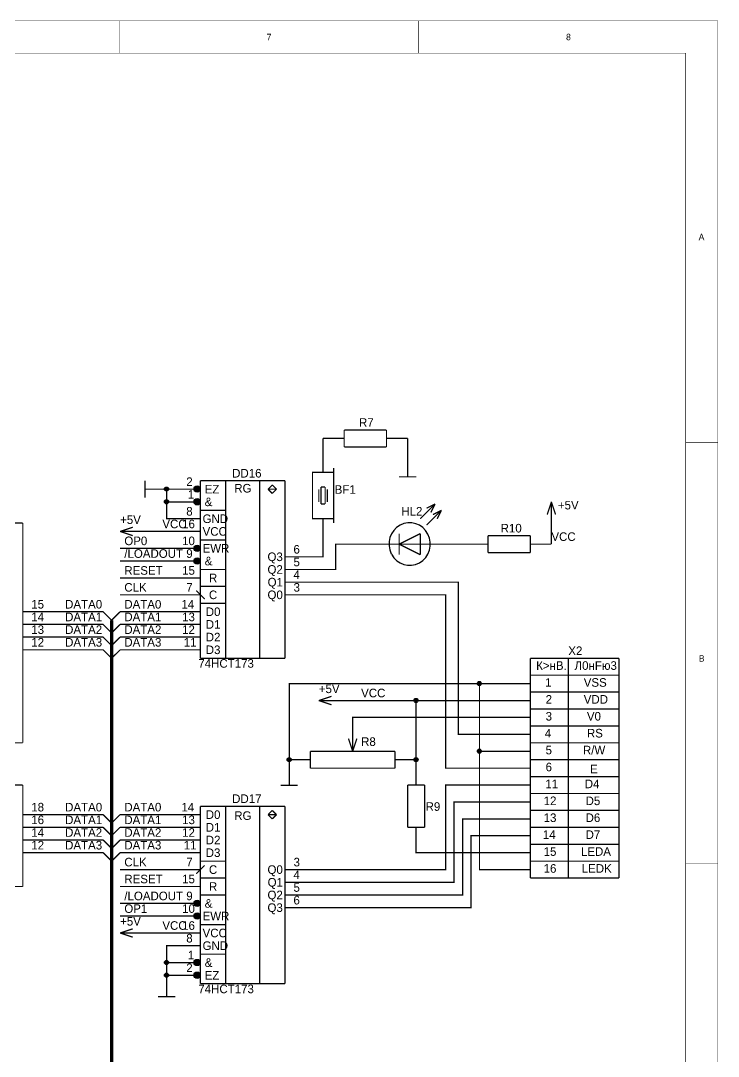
# Model space of a CAD drawing. Header units: millimetres. Extents: x 0 to 566, y 0 to 399.
# Drawn here: x 401.5 to 566.5, y 153.8 to 398.8 of the extents above; entities that cross this region are included whole.
import ezdxf

# ---------------------------------------------------------------- set-up
doc = ezdxf.new("R2010")
doc.units = ezdxf.units.MM
doc.layers.add('Sheet', color=255, linetype='Continuous')

msp = doc.modelspace()

# ---------------------------------------------------------------- linework, layer by layer
at = {"layer": 'Sheet'}
for points, const_width in [([(0, 398.78), (566.38, 398.78), (566.38, 0.04), (0, 0.04), (0, 398.78)], 0.0991), ([(424.81, 391.16), (424.81, 398.78)], 0.0991), ([(495.62, 391.16), (495.62, 398.78)], 0.0991), ([(7.62, 391.16), (558.76, 391.16), (558.76, 7.66), (7.62, 7.66), (7.62, 391.16)], 0.0991), ([(478, 302), (478, 298)], 0.3), ([(478, 302), (488, 302)], 0.3), ([(488, 302), (488, 298)], 0.3), ([(478, 300), (473, 300)], 0.3), ([(473, 297), (473, 300)], 0.3), ([(488, 300), (493, 300)], 0.3), ([(493, 296), (493, 300)], 0.3), ([(558.8, 299.08), (566.42, 299.08)], 0.0991), ([(473, 292), (473, 297)], 0.3), ([(488, 298), (478, 298)], 0.3), ([(493, 296), (493, 290.92)], 0.3), ([(470.5, 292), (475.5, 292), (475.5, 281), (470.5, 281), (470.5, 292)], 0.3), ([(475.5, 292), (475.5, 293)], 0.3), ([(430.92, 290.03), (430.92, 285.97)], 0.3), ([(444, 248), (444, 290)], 0.3), ([(444, 290), (464, 290)], 0.3), ([(450, 248), (450, 290)], 0.3), ([(458, 290), (458, 248)], 0.3), ([(461, 289), (460, 288), (460, 288)], 0.3), ([(461, 289), (462, 288), (462, 288)], 0.3), ([(464, 290), (464, 248)], 0.3), ([(490.97, 290.92), (495.03, 290.92)], 0.3), ([(436, 288), (430.92, 288)], 0.3), ([(439, 288), (436, 288)], 0.3), ([(436, 288), (436, 281), (439, 281)], 0.3), ([(444, 288), (439, 288)], 0.3), ([(460, 288), (461, 287), (461, 287)], 0.3), ([(460, 288), (462, 288)], 0.3), ([(462, 288), (461, 287), (461, 287)], 0.3), ([(472, 285), (472, 288)], 0.3), ([(472.5, 284.5), (472.5, 288.5)], 0.3), ([(472.5, 288.5), (473.5, 288.5)], 0.3), ([(473.5, 284.5), (473.5, 288.5)], 0.3), ([(474, 288), (474, 285)], 0.3), ([(439, 285), (436, 285)], 0.3), ([(444, 285), (439, 285)], 0.3), ([(472.5, 284.5), (473.5, 284.5)], 0.3), ([(496, 281), (499.5, 284.5)], 0.3), ([(497.5, 283.5), (499.5, 284.5)], 0.3), ([(499.5, 284.5), (498.5, 282.5)], 0.3), ([(526, 282), (527, 285)], 0.3), ([(528, 282), (527, 285)], 0.3), ([(527, 275), (527, 285)], 0.3), ([(444, 283), (450, 283)], 0.3), ([(497.5, 279.5), (501, 283)], 0.3), ([(499, 282), (501, 283)], 0.3), ([(501, 283), (500, 281)], 0.3), ([(382, 280), (402, 280)], 0.3), ([(402, 280), (402, 228)], 0.3), ([(444, 281), (439, 281)], 0.3), ([(473, 281), (473, 276)], 0.3), ([(475.5, 281), (475.5, 280)], 0.3), ([(428, 279), (425, 278)], 0.3), ([(428, 277), (425, 278)], 0.3), ([(435, 278), (425, 278)], 0.3), ([(435, 278), (439, 278)], 0.3), ([(444, 278), (439, 278)], 0.3), ([(491, 277.5), (491, 272.5)], 0.3), ([(496, 277.5), (491, 275)], 0.3), ([(496, 277.5), (496, 272.5)], 0.3), ([(512, 277), (512, 273)], 0.3), ([(512, 277), (522, 277)], 0.3), ([(522, 277), (522, 273)], 0.3), ([(444, 276), (450, 276)], 0.3), ([(469, 272), (473, 272), (473, 276)], 0.3), ([(469, 269), (476, 269), (476, 275), (486, 275)], 0.3), ([(491, 275), (486, 275)], 0.3), ([(496, 272.5), (491, 275)], 0.3), ([(496, 275), (491, 275)], 0.3), ([(496, 275), (501, 275)], 0.3), ([(507, 275), (501, 275)], 0.3), ([(512, 275), (507, 275)], 0.3), ([(522, 275), (527, 275)], 0.3), ([(439, 274), (425, 274)], 0.3), ([(444, 274), (439, 274)], 0.3), ([(464, 272), (469, 272)], 0.3), ([(522, 273), (512, 273)], 0.3), ([(439, 271), (425, 271)], 0.3), ([(444, 271), (439, 271)], 0.3), ([(439, 267), (425, 267)], 0.3), ([(444, 267), (439, 267)], 0.3), ([(444, 269), (450, 269)], 0.3), ([(464, 269), (469, 269)], 0.3), ([(444, 265), (450, 265)], 0.3), ([(464, 266), (469, 266)], 0.3), ([(469, 266), (505, 266), (505, 230), (512, 230)], 0.3), ([(439, 263), (425, 263)], 0.3), ([(444, 263), (439, 263)], 0.3), ([(445, 262), (444.82, 262.18), (444.65, 262.35), (444.49, 262.51), (444.34, 262.66), (444.2, 262.8), (444.07, 262.93), (443.95, 263.05), (443.84, 263.16), (443.74, 263.26), (443.65, 263.35), (443.57, 263.43), (443.49, 263.51), (443.42, 263.58), (443.36, 263.64), (443.3, 263.7), (443.25, 263.75), (443.21, 263.79), (443.17, 263.83), (443.13, 263.87), (443.11, 263.89), (443.08, 263.92), (443.06, 263.94), (443.04, 263.96), (443.03, 263.97), (443.02, 263.98), (443.01, 263.99), (443.01, 263.99), (443, 264), (443, 264), (443, 264), (443, 264), (443, 264)], 0.3), ([(464, 263), (469, 263)], 0.3), ([(469, 263), (502, 263), (502, 222), (512, 222)], 0.3), ([(444, 261), (450, 261)], 0.3), ([(359, 165), (359, 181), (357, 183), (243, 183), (241, 181), (241, 99), (243, 97), (421, 97), (423, 99), (423, 257)], 0.749), ([(402, 259), (407, 259)], 0.3), ([(407, 259), (421, 259)], 0.3), ([(423, 257), (421, 259)], 0.3), ([(423, 257), (425, 259)], 0.3), ([(439, 259), (425, 259)], 0.3), ([(444, 259), (439, 259)], 0.3), ([(402, 256), (407, 256)], 0.3), ([(407, 256), (421, 256)], 0.3), ([(423, 254), (421, 256)], 0.3), ([(423, 254), (425, 256)], 0.3), ([(439, 256), (425, 256)], 0.3), ([(444, 256), (439, 256)], 0.3), ([(402, 253), (407, 253)], 0.3), ([(407, 253), (421, 253)], 0.3), ([(423, 251), (421, 253)], 0.3), ([(423, 251), (425, 253)], 0.3), ([(439, 253), (425, 253)], 0.3), ([(444, 253), (439, 253)], 0.3), ([(402, 250), (407, 250)], 0.3), ([(407, 250), (421, 250)], 0.3), ([(423, 248), (421, 250)], 0.3), ([(423, 248), (425, 250)], 0.3), ([(439, 250), (425, 250)], 0.3), ([(444, 250), (439, 250)], 0.3), ([(444, 248), (464, 248)], 0.3), ([(522, 248), (522, 196)], 0.3), ([(522, 248), (543, 248)], 0.3), ([(531, 248), (531, 196)], 0.3), ([(543, 248), (543, 196)], 0.3), ([(522, 244), (543, 244)], 0.3), ([(512, 242), (465, 242), (465, 223)], 0.3), ([(510, 226), (510, 226), (510, 242)], 0.3), ([(522, 242), (512, 242)], 0.3), ([(522, 240), (543, 240)], 0.3), ([(475, 239), (472, 238)], 0.3), ([(475, 237), (472, 238)], 0.3), ([(482, 238), (472, 238)], 0.3), ([(482, 238), (512, 238), (512, 238)], 0.3), ([(495, 224), (495, 238)], 0.3), ([(522, 238), (512, 238)], 0.3), ([(522, 236), (543, 236)], 0.3), ([(512, 234), (480, 234), (480, 231)], 0.3), ([(522, 234), (512, 234)], 0.3), ([(480, 226), (480, 231)], 0.3), ([(522, 232), (543, 232)], 0.3), ([(382, 228), (402, 228)], 0.3), ([(479, 229), (480, 226)], 0.3), ([(481, 229), (480, 226)], 0.3), ([(522, 230), (512, 230)], 0.3), ([(522, 228), (543, 228)], 0.3), ([(470, 222), (470, 226)], 0.3), ([(470, 226), (490, 226)], 0.3), ([(490, 222), (490, 226)], 0.3), ([(512, 198), (510, 198), (510, 226)], 0.3), ([(512, 226), (510, 226)], 0.3), ([(522, 226), (512, 226)], 0.3), ([(470, 224), (465, 224)], 0.3), ([(465, 223), (465, 217.92)], 0.3), ([(490, 224), (495, 224)], 0.3), ([(495, 224), (495, 223)], 0.3), ([(495, 218), (495, 223)], 0.3), ([(522, 224), (543, 224)], 0.3), ([(490, 222), (470, 222)], 0.3), ([(522, 222), (512, 222)], 0.3), ([(382, 218), (402, 218)], 0.3), ([(402, 218), (402, 194)], 0.3), ([(462.97, 217.92), (467.03, 217.92)], 0.3), ([(469, 198), (502, 198), (502, 218), (512, 218)], 0.3), ([(493, 218), (497, 218)], 0.3), ([(493, 208), (493, 218)], 0.3), ([(497, 218), (497, 208)], 0.3), ([(522, 218), (512, 218)], 0.3), ([(522, 220), (543, 220)], 0.3), ([(522, 216), (543, 216)], 0.3), ([(444, 213), (444, 171)], 0.3), ([(444, 213), (464, 213)], 0.3), ([(450, 213), (450, 171)], 0.3), ([(458, 213), (458, 171)], 0.3), ([(464, 213), (464, 171)], 0.3), ([(469, 195), (504, 195), (504, 214), (512, 214)], 0.3), ([(522, 214), (512, 214)], 0.3), ([(402, 211), (407, 211)], 0.3), ([(407, 211), (421, 211)], 0.3), ([(423, 209), (421, 211)], 0.3), ([(423, 209), (425, 211)], 0.3), ([(439, 211), (425, 211)], 0.3), ([(444, 211), (439, 211)], 0.3), ([(461, 212), (460, 211), (460, 211)], 0.3), ([(460, 211), (461, 210), (461, 210)], 0.3), ([(460, 211), (462, 211)], 0.3), ([(461, 212), (462, 211), (462, 211)], 0.3), ([(462, 211), (461, 210), (461, 210)], 0.3), ([(522, 212), (543, 212)], 0.3), ([(469, 192), (506, 192), (506, 210), (512, 210)], 0.3), ([(522, 210), (512, 210)], 0.3), ([(402, 208), (407, 208)], 0.3), ([(407, 208), (421, 208)], 0.3), ([(423, 206), (421, 208)], 0.3), ([(423, 206), (425, 208)], 0.3), ([(439, 208), (425, 208)], 0.3), ([(444, 208), (439, 208)], 0.3), ([(469, 189), (508, 189), (508, 206), (512, 206)], 0.3), ([(493, 208), (497, 208)], 0.3), ([(495, 208), (495, 203)], 0.3), ([(522, 206), (512, 206)], 0.3), ([(522, 208), (543, 208)], 0.3), ([(402, 205), (407, 205)], 0.3), ([(407, 205), (421, 205)], 0.3), ([(423, 203), (421, 205)], 0.3), ([(423, 203), (425, 205)], 0.3), ([(439, 205), (425, 205)], 0.3), ([(444, 205), (439, 205)], 0.3), ([(522, 204), (543, 204)], 0.3), ([(402, 202), (407, 202)], 0.3), ([(407, 202), (421, 202)], 0.3), ([(423, 200), (421, 202)], 0.3), ([(423, 200), (425, 202)], 0.3), ([(439, 202), (425, 202)], 0.3), ([(444, 202), (439, 202)], 0.3), ([(512, 202), (495, 202), (495, 202), (495, 203)], 0.3), ([(522, 202), (512, 202)], 0.3), ([(445, 199), (444.82, 198.82), (444.65, 198.65), (444.49, 198.49), (444.34, 198.34), (444.2, 198.2), (444.07, 198.07), (443.95, 197.95), (443.84, 197.84), (443.74, 197.74), (443.65, 197.65), (443.57, 197.57), (443.49, 197.49), (443.42, 197.42), (443.36, 197.36), (443.3, 197.3), (443.25, 197.25), (443.21, 197.21), (443.17, 197.17), (443.13, 197.13), (443.11, 197.11), (443.08, 197.08), (443.06, 197.06), (443.04, 197.04), (443.03, 197.03), (443.02, 197.02), (443.01, 197.01), (443.01, 197.01), (443, 197), (443, 197), (443, 197), (443, 197), (443, 197)], 0.3), ([(444, 200), (450, 200)], 0.3), ([(522, 200), (543, 200)], 0.3), ([(558.8, 199.39), (566.42, 199.39)], 0.0991), ([(439, 198), (425, 198)], 0.3), ([(444, 198), (439, 198)], 0.3), ([(444, 196), (450, 196)], 0.3), ([(464, 198), (469, 198)], 0.3), ([(522, 198), (512, 198)], 0.3), ([(522, 196), (543, 196)], 0.3), ([(382, 194), (402, 194)], 0.3), ([(439, 194), (425, 194)], 0.3), ([(444, 194), (439, 194)], 0.3), ([(464, 195), (469, 195)], 0.3), ([(444, 192), (450, 192)], 0.3), ([(464, 192), (469, 192)], 0.3), ([(439, 190), (425, 190)], 0.3), ([(444, 190), (439, 190)], 0.3), ([(464, 189), (469, 189)], 0.3), ([(439, 187), (425, 187)], 0.3), ([(444, 187), (439, 187)], 0.3), ([(428, 184), (425, 183)], 0.3), ([(444, 185), (450, 185)], 0.3), ([(428, 182), (425, 183)], 0.3), ([(435, 183), (425, 183)], 0.3), ([(435, 183), (439, 183)], 0.3), ([(444, 183), (439, 183)], 0.3), ([(439, 180), (436, 180), (436, 173)], 0.3), ([(444, 180), (439, 180)], 0.3), ([(444, 178), (450, 178)], 0.3), ([(439, 176), (436, 176)], 0.3), ([(444, 176), (439, 176)], 0.3), ([(436, 173), (436, 167.92)], 0.3), ([(436, 173), (439, 173)], 0.3), ([(444, 173), (439, 173)], 0.3), ([(444, 171), (464, 171)], 0.3), ([(433.97, 167.92), (438.03, 167.92)], 0.3)]:
    msp.add_lwpolyline(points, dxfattribs=dict(at, const_width=const_width))
for points, const_width in [([(435.75, 288, 1), (436.25, 288, 1)], 0.508), ([(442.86, 288, 1), (443.62, 288, 1)], 0.762), ([(435.75, 285, 1), (436.25, 285, 1)], 0.508), ([(442.86, 285, 1), (443.62, 285, 1)], 0.762), ([(442.86, 274, 1), (443.62, 274, 1)], 0.762), ([(442.86, 271, 1), (443.62, 271, 1)], 0.762), ([(509.75, 242, 1), (510.25, 242, 1)], 0.508), ([(494.75, 238, 1), (495.25, 238, 1)], 0.508), ([(509.75, 226, 1), (510.25, 226, 1)], 0.508), ([(464.75, 224, 1), (465.25, 224, 1)], 0.508), ([(494.75, 224, 1), (495.25, 224, 1)], 0.508), ([(442.86, 190, 1), (443.62, 190, 1)], 0.762), ([(442.86, 187, 1), (443.62, 187, 1)], 0.762), ([(435.75, 176, 1), (436.25, 176, 1)], 0.508), ([(442.86, 176, 1), (443.62, 176, 1)], 0.762), ([(435.75, 173, 1), (436.25, 173, 1)], 0.508), ([(442.86, 173, 1), (443.62, 173, 1)], 0.762)]:
    msp.add_lwpolyline(points, format="xyb", close=True, dxfattribs=dict(at, const_width=const_width))
msp.add_circle((509.98, 226.02), 0.487, dxfattribs=at)
msp.add_circle((509.98, 226.02), 0.487, dxfattribs=at)
msp.add_circle((509.98, 226.02), 0.487, dxfattribs=at)
msp.add_circle((509.98, 226.02), 0.487, dxfattribs=at)
msp.add_circle((509.98, 226.02), 0.487, dxfattribs=at)
msp.add_circle((509.98, 226.02), 0.487, dxfattribs=at)
for centre, major_axis, ratio in [((435.98, 288.02), (0, 0.487), 0.999958), ((435.98, 288.02), (0, 0.487), 0.999958), ((435.98, 288.02), (0, 0.487), 0.999958), ((435.98, 288.02), (0, 0.487), 0.999958), ((435.98, 288.02), (0, 0.487), 0.999958), ((435.98, 288.02), (0, 0.487), 0.999958), ((443.22, 288.02), (0, 0.741), 0.999973), ((435.98, 285.02), (0, 0.487), 0.999958), ((435.98, 285.02), (0, 0.487), 0.999958), ((443.22, 285.02), (0, 0.741), 0.999973), ((443.22, 274.02), (0, 0.741), 0.999973), ((443.22, 271.02), (0, 0.741), 0.999973), ((509.98, 242.02), (0.487, 0), 0.997277), ((509.98, 242.02), (0.487, 0), 0.997277), ((494.98, 238.02), (0, 0.487), 0.999958), ((494.98, 238.02), (0, 0.487), 0.999958), ((464.98, 224.02), (0.487, 0), 0.997288), ((464.98, 224.02), (0.487, 0), 0.997288), ((464.98, 224.02), (0.487, 0), 0.997288), ((494.98, 224.02), (0.487, 0), 0.997329), ((494.98, 224.02), (0.487, 0), 0.997329), ((494.98, 224.02), (0.487, 0), 0.997329), ((494.98, 224.02), (0.487, 0), 0.997329), ((494.98, 224.02), (0.487, 0), 0.997329), ((494.98, 224.02), (0.487, 0), 0.997329), ((494.98, 224.02), (0.487, 0), 0.997329), ((443.22, 190.02), (0, 0.741), 0.999973), ((443.22, 187.02), (0, 0.741), 0.999973), ((435.98, 176.02), (0.487, 0), 0.997329), ((435.98, 176.02), (0.487, 0), 0.997329), ((443.22, 176.02), (0.741, 0), 0.998245), ((435.98, 173.02), (0, 0.487), 0.999958), ((435.98, 173.02), (0, 0.487), 0.999958), ((435.98, 173.02), (0, 0.487), 0.999958), ((435.98, 173.02), (0, 0.487), 0.999958), ((435.98, 173.02), (0, 0.487), 0.999958), ((435.98, 173.02), (0, 0.487), 0.999958), ((443.22, 173.02), (0, 0.741), 0.999973)]:
    msp.add_ellipse(centre, major_axis=major_axis, ratio=ratio, dxfattribs=at)
msp.add_ellipse((493.48, 275.02), major_axis=(0, 5.05), ratio=0.968027, start_param=2.067242, end_param=8.328108, dxfattribs=at)

# ---------------------------------------------------------------- texts
for s, height, p in [('7', 1.52, (459.67, 394.21)), ('8', 1.52, (530.47, 394.21)), ('A', 1.52, (561.83, 346.9)), ('R7', 2.032, (481.5, 302.76)), ('DD16', 2.032, (451.5, 290.76)), ('2', 2.03, (440.65, 288.76)), ('RG', 2.032, (452, 287.21)), ('1', 2.03, (441.03, 285.76)), ('EZ', 2.032, (445.01, 286.99)), ('BF1', 2.032, (475.75, 286.91)), ('&', 2.03, (445.01, 283.99)), ('+5V', 2.032, (528.54, 283.21)), ('+5V', 2.032, (425, 279.76)), ('8', 2.03, (440.65, 281.76)), ('GND', 2.032, (444.51, 279.99)), ('HL2', 2.032, (491.5, 281.76)), ('VCC', 2.032, (435, 278.76)), ('16', 2.032, (439.67, 278.76)), ('R10', 2.032, (515, 277.76)), ('VCC', 2.032, (444.51, 276.99)), ('VCC', 2.032, (527, 275.76)), ('OP0', 2.032, (426, 274.76)), ('10', 2.032, (439.67, 274.76)), ('EWR', 2.032, (444.51, 272.99)), ('6', 2.03, (466, 272.76)), ('/LOADOUT', 2.032, (426, 271.76)), ('9', 2.03, (440.65, 271.76)), ('&', 2.03, (445.01, 269.99)), ('Q3', 2.032, (459.86, 270.99)), ('RESET', 2.032, (426, 267.76)), ('15', 2.032, (439.67, 267.76)), ('Q2', 2.032, (459.86, 267.99)), ('5', 2.03, (466, 269.76)), ('R', 2.03, (446.01, 265.99)), ('Q1', 2.032, (459.89, 264.99)), ('4', 2.03, (466, 266.76)), ('CLK', 2.032, (426, 263.76)), ('7', 2.03, (440.65, 263.76)), ('3', 2.03, (466.03, 263.76)), ('C', 2.03, (446.01, 261.99)), ('Q0', 2.032, (459.86, 261.99)), ('15', 2.032, (404, 259.76)), ('DATA0', 2.032, (412, 259.76)), ('DATA0', 2.032, (426, 259.76)), ('14', 2.032, (439.5, 259.76)), ('D0', 2.032, (445.26, 257.99)), ('14', 2.032, (404, 256.76)), ('DATA1', 2.032, (412, 256.76)), ('DATA1', 2.032, (426, 256.76)), ('13', 2.032, (439.67, 256.76)), ('13', 2.032, (404, 253.76)), ('DATA2', 2.032, (412, 253.76)), ('DATA2', 2.032, (426, 253.76)), ('12', 2.032, (439.67, 253.76)), ('D1', 2.032, (445.26, 254.99)), ('12', 2.032, (404, 250.76)), ('DATA3', 2.032, (412, 250.76)), ('DATA3', 2.032, (426, 250.76)), ('11', 2.032, (440.05, 250.76)), ('D2', 2.032, (445.26, 251.99)), ('D3', 2.032, (445.26, 248.99)), ('X2', 2.032, (531, 248.76)), ('74HCT173', 2.032, (443.5, 245.76)), ('B', 1.52, (561.87, 247.21)), ('К>нB.', 2.032, (523.4, 245.26)), ('Л0нFю3', 2.032, (532.48, 245.26)), ('1', 2.03, (525.53, 241.26)), ('VSS', 2.032, (534.65, 241.26)), ('+5V', 2.032, (472, 239.76)), ('VCC', 2.032, (482, 238.76)), ('2', 2.03, (525.64, 237.26)), ('VDD', 2.032, (534.65, 237.26)), ('3', 2.03, (525.64, 233.26)), ('V0', 2.032, (535.4, 233.26)), ('4', 2.03, (525.45, 229.26)), ('RS', 2.032, (535.4, 229.26)), ('R8', 2.032, (482, 227.26)), ('5', 2.03, (525.64, 225.26)), ('R/W', 2.032, (534.46, 225.26)), ('6', 2.03, (525.64, 221.26)), ('E', 2.03, (536.14, 220.76)), ('11', 2.032, (525.56, 217.26)), ('D4', 2.032, (534.9, 217.26)), ('DD17', 2.032, (451.5, 213.76)), ('18', 2.032, (404, 211.76)), ('DATA0', 2.032, (412, 211.76)), ('DATA0', 2.032, (426, 211.76)), ('14', 2.032, (439.5, 211.76)), ('R9', 2.032, (497.25, 211.91)), ('12', 2.032, (525.17, 213.26)), ('D5', 2.032, (535.09, 213.26)), ('16', 2.032, (404, 208.76)), ('DATA1', 2.032, (412, 208.76)), ('DATA1', 2.032, (426, 208.76)), ('13', 2.032, (439.67, 208.76)), ('D0', 2.032, (445.26, 209.99)), ('RG', 2.032, (452, 209.76)), ('13', 2.032, (525.17, 209.26)), ('D6', 2.032, (535.09, 209.26)), ('D1', 2.032, (445.26, 206.99)), ('14', 2.032, (404, 205.76)), ('DATA2', 2.032, (412, 205.76)), ('DATA2', 2.032, (426, 205.76)), ('12', 2.032, (439.67, 205.76)), ('D2', 2.032, (445.26, 203.99)), ('14', 2.032, (524.98, 205.26)), ('D7', 2.032, (535.09, 205.26)), ('12', 2.032, (404, 202.76)), ('DATA3', 2.032, (412, 202.76)), ('DATA3', 2.032, (426, 202.76)), ('11', 2.032, (440.05, 202.76)), ('D3', 2.032, (445.26, 200.99)), ('15', 2.032, (525.17, 201.26)), ('LEDA', 2.032, (533.99, 201.26)), ('CLK', 2.032, (426, 198.76)), ('7', 2.03, (440.65, 198.76)), ('C', 2.03, (446.01, 196.99)), ('Q0', 2.032, (459.86, 196.99)), ('3', 2.03, (466.03, 198.76)), ('16', 2.032, (525.17, 197.26)), ('LEDK', 2.032, (534.18, 197.26)), ('RESET', 2.032, (426, 194.76)), ('15', 2.032, (439.67, 194.76)), ('Q1', 2.032, (459.89, 193.99)), ('4', 2.03, (466, 195.76)), ('R', 2.03, (446.01, 192.99)), ('5', 2.03, (466, 192.76)), ('/LOADOUT', 2.032, (426, 190.76)), ('9', 2.03, (440.65, 190.76)), ('Q2', 2.032, (459.86, 190.99)), ('6', 2.03, (466, 189.76)), ('OP1', 2.032, (426, 187.76)), ('10', 2.032, (439.67, 187.76)), ('&', 2.03, (445.01, 188.99)), ('Q3', 2.032, (459.86, 187.99)), ('+5V', 2.032, (425, 184.76)), ('EWR', 2.032, (444.51, 185.99)), ('VCC', 2.032, (435, 183.76)), ('16', 2.032, (439.67, 183.76)), ('VCC', 2.032, (444.51, 181.99)), ('8', 2.03, (440.65, 180.76)), ('GND', 2.032, (444.51, 178.99)), ('1', 2.03, (441.03, 176.76)), ('&', 2.03, (445.01, 174.99)), ('2', 2.03, (440.65, 173.76)), ('EZ', 2.032, (445.01, 171.99)), ('74HCT173', 2.032, (443.5, 168.76))]:
    msp.add_text(s, height=height, dxfattribs=at).set_placement(p)

doc.saveas('drawing.dxf')
